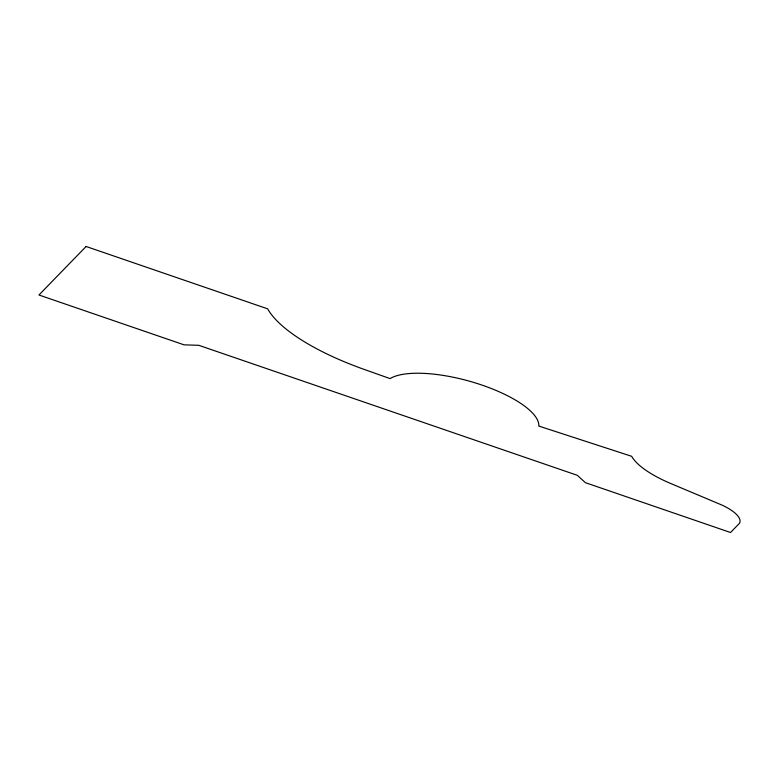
<?xml version="1.0" encoding="UTF-8"?>
<svg xmlns="http://www.w3.org/2000/svg" width="779" height="779" viewBox="0 0 779 779"><rect width="100%" height="100%" fill="white"/><g stroke="black" fill="none" stroke-linecap="round" stroke-linejoin="round"><path stroke-width="1.17" d="M86.099 246.485L38.95 294.998L184.068 344.844L198.772 345.301L577.307 475.307L585.409 482.678L730.527 532.515L739.427 523.361A39.787 13.214 15.5 0 0 722.591 505.347L669.58 483.019A76.498 25.415 15.5 0 1 631.652 456.299L538.815 426.064A79.867 26.525 15.5 0 0 477.41 383.58A79.867 26.525 15.5 0 0 390.075 378.613L362.654 368.866A147.387 48.96 15.5 0 1 267.645 308.835L86.099 246.485"/></g></svg>
